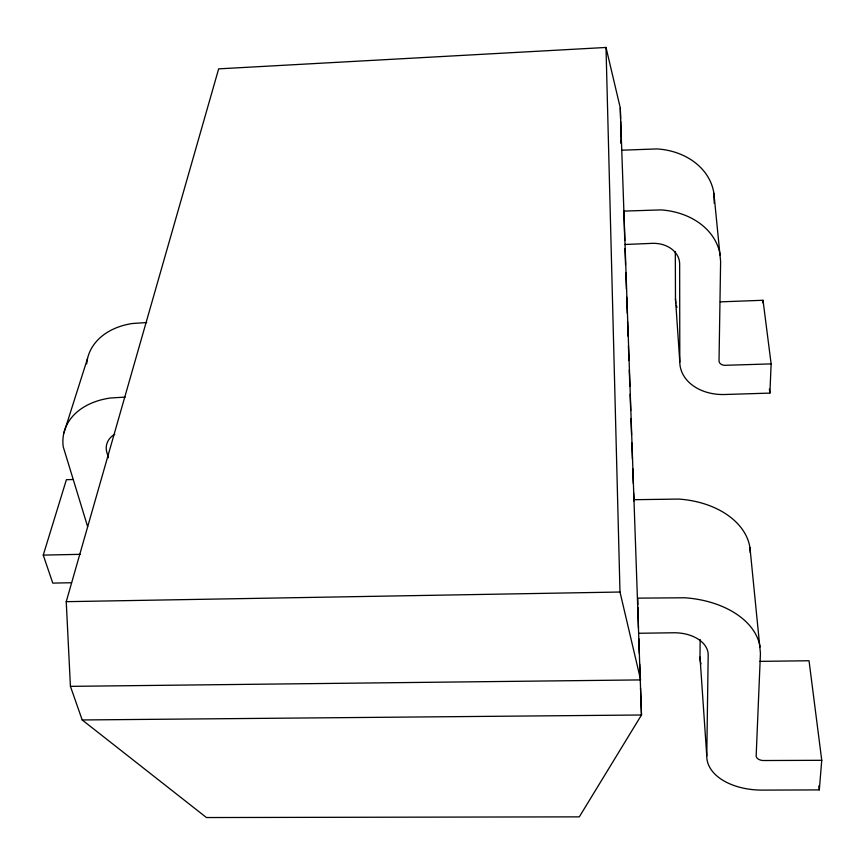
<?xml version="1.0" encoding="UTF-8"?>
<svg xmlns="http://www.w3.org/2000/svg" width="865" height="865" viewBox="0 0 865 865"><rect width="100%" height="100%" fill="white"/><g stroke="black" fill="none" stroke-linecap="round" stroke-linejoin="round"><path stroke-width="1.3" d="M759.816 661.368L809.035 660.752L821.75 760.303L819.306 789.907L762.573 790.113A57.76 35.184 -2.2 0 1 706.77 755.967L700.001 657.097L700.163 639.581M714.241 203.34L713.906 193.382A65.08 53.057 -5.9 0 0 657 148.921L621.784 150.207M706.77 755.967L708.186 655.065A34.524 22.458 -1.1 0 0 673.467 632.769L638.597 633.277M762.919 302.901L763.016 300.274L720.35 301.863M675.305 251.726L675.479 298.685L679.804 361.992A45.888 34.492 -5.9 0 0 724.74 394.505L769.893 393.099L771.137 363.895L763.016 300.274M620.529 142.92L621.157 140.303L620.638 121.414M66.237 601.672L218.661 68.865L606.008 47.456L620.281 107.93L641.484 714.998L579.312 816.863L206.443 817.544L82.197 719.961L70.422 686.356L66.237 601.672L619.989 592.028L640.641 679.912L70.422 686.356M71.557 582.74L52.776 583.096L43.25 555.103L66.4 479.697L73.136 479.524M63.815 433.203L87.527 358.521M624.844 244.492L652.178 243.357A27.15 21.528 -4.8 0 1 679.652 264.03L679.804 361.992M146.747 322.548L132.605 323.478A69.849 51.284 14.9 0 0 86.684 363.862M771.137 363.895L724.492 365.322A6.466 4.866 -5.9 0 1 719.02 361.321L720.61 261.327L713.906 193.382M125.166 397.1L110.633 397.976A73.244 51.684 14.2 0 0 63.253 446.848L87.635 526.634M634.218 499.7L678.787 499.073A81.764 56.182 -1.8 0 1 749.966 547.675L760.443 653.28L756.151 756.313A8.142 4.963 -2.2 0 0 762.941 760.53L821.75 760.303M43.25 555.103L80.294 554.335M82.197 719.961L641.484 714.998L640.543 688.205M108.406 457.79L106.903 452.611A29.248 20.641 14.2 0 1 114.785 434.198M769.396 389.109L769.893 393.099M818.809 785.928L819.306 789.907M749.966 547.675L750.269 552.703M621.157 140.303L621.243 142.974M624.984 248.547L625.557 264.744M625.838 272.843L626.411 289.04M626.703 297.138L627.276 313.335M627.558 321.434L628.087 336.28M628.423 345.73L628.942 360.575M629.277 370.025L629.85 386.223M630.142 394.321L630.715 410.518M630.996 418.617L631.569 434.814M631.861 442.912L632.434 459.11M632.769 468.56L633.288 483.405M633.623 492.855L633.915 500.954M638.781 638.63L639.311 653.367M639.689 664.093L640.154 677.49M620.281 107.93L620.573 118.721M624.735 240.492L623.946 211.103L660.795 209.903A67.989 53.922 -4.8 0 1 720.21 255.316M606.008 47.456L619.989 592.028M637.883 604.646L637.721 598.137L684.929 597.78A86.446 56.268 -1.1 0 1 760.076 646.977M637.948 607.252L638.467 628.066M676.981 307.41A43.996 34.07 -6.9 0 1 676.333 305.28M675.868 303.107A43.996 34.07 -6.9 0 1 675.479 298.685M700.974 663.931A54.765 35.335 -2.9 0 1 700.001 657.097"/></g></svg>
